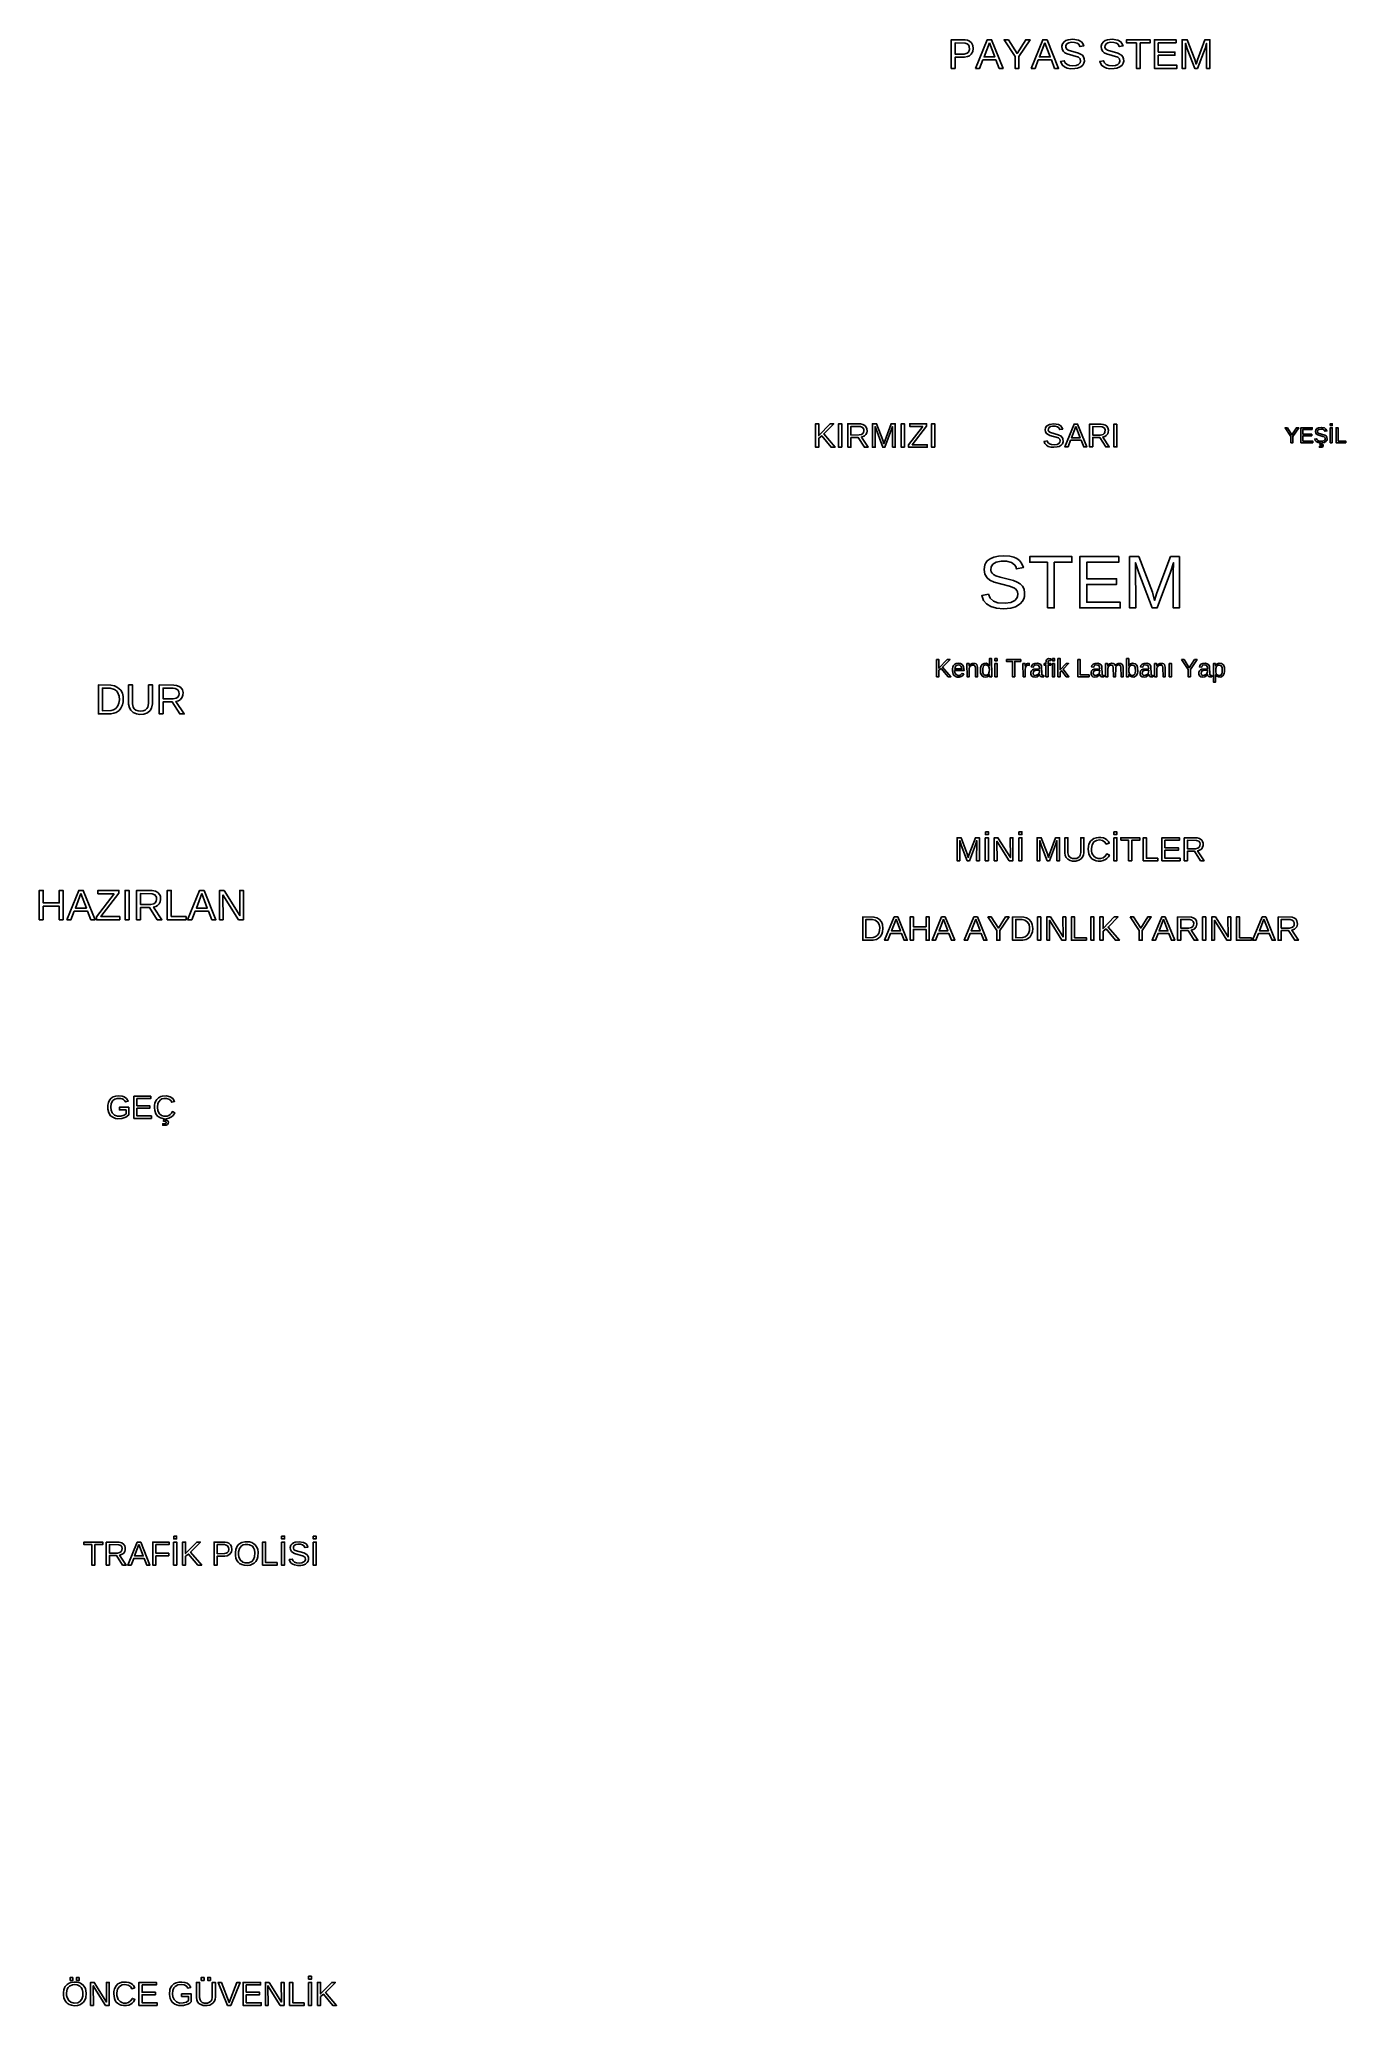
# Model space of a CAD drawing. Header units: millimetres. Extents: x 48 to 270, y 42 to 378.
import ezdxf

# ---------------------------------------------------------------- set-up
doc = ezdxf.new("R2010")
doc.units = ezdxf.units.MM
doc.layers.add('ENGRAVE', color=2, linetype='CONTINUOUS')

msp = doc.modelspace()

# ---------------------------------------------------------------- linework, layer by layer
at = {"layer": 'ENGRAVE'}
for points in [[(206.655, 375.454), (206.362, 374.947), (206.083, 374.716), (205.744, 374.557), (205.202, 374.459), (203.62, 374.455), (203.62, 372.557), (202.959, 372.557), (202.959, 377.427), (205.322, 377.412), (205.736, 377.331), (206.083, 377.182), (206.44, 376.878), (206.655, 376.47), (206.727, 375.962)], [(205.882, 376.559), (205.655, 376.748), (205.338, 376.861), (203.62, 376.899), (203.62, 374.977), (205.168, 374.986), (205.665, 375.133), (205.887, 375.329), (206.053, 375.769), (206.018, 376.295)], [(207.114, 372.557), (209.102, 377.427), (209.852, 377.427), (211.809, 372.557), (211.135, 372.557), (210.578, 373.981), (208.359, 373.981), (207.799, 372.557)], [(209.469, 376.93), (208.559, 374.496), (210.381, 374.496)], [(213.852, 374.576), (211.978, 377.427), (212.704, 377.427), (214.187, 375.108), (215.663, 377.427), (216.389, 377.427), (214.509, 374.576), (214.509, 372.557), (213.852, 372.557)], [(216.558, 372.557), (218.546, 377.427), (219.296, 377.427), (221.253, 372.557), (220.579, 372.557), (220.022, 373.981), (217.803, 373.981), (217.243, 372.557)], [(218.913, 376.93), (218.003, 374.496), (219.825, 374.496)], [(225.579, 373.411), (225.405, 373.107), (225.027, 372.787), (224.502, 372.58), (224.018, 372.502), (223.311, 372.5), (222.718, 372.599), (222.246, 372.797), (221.893, 373.094), (221.588, 373.725), (222.228, 373.853), (222.4, 373.472), (222.698, 373.208), (223.122, 373.054), (223.676, 373.003), (224.243, 373.058), (224.663, 373.222), (224.924, 373.493), (225.007, 373.784), (224.941, 374.191), (224.634, 374.48), (222.707, 375.034), (222.331, 375.224), (222.076, 375.444), (221.861, 375.845), (221.821, 376.319), (221.936, 376.751), (222.204, 377.091), (222.503, 377.283), (222.877, 377.415), (223.666, 377.5), (224.636, 377.376), (225.174, 377.061), (225.367, 376.812), (225.55, 376.38), (224.9, 376.266), (224.701, 376.654), (224.429, 376.861), (223.957, 376.987), (223.436, 376.994), (222.976, 376.907), (222.656, 376.724), (222.487, 376.444), (222.464, 376.145), (222.579, 375.86), (222.879, 375.632), (224.651, 375.142), (225.301, 374.79), (225.521, 374.514), (225.637, 374.196), (225.658, 373.77)], [(232.268, 373.411), (232.094, 373.107), (231.716, 372.787), (231.191, 372.58), (230.707, 372.502), (230, 372.5), (229.407, 372.599), (228.935, 372.797), (228.582, 373.094), (228.277, 373.725), (228.917, 373.853), (229.089, 373.472), (229.387, 373.208), (229.811, 373.054), (230.365, 373.003), (230.931, 373.058), (231.352, 373.222), (231.574, 373.431), (231.696, 373.784), (231.63, 374.191), (231.323, 374.48), (229.396, 375.034), (229.02, 375.224), (228.765, 375.444), (228.55, 375.845), (228.51, 376.319), (228.625, 376.751), (228.893, 377.091), (229.192, 377.283), (229.566, 377.415), (230.355, 377.5), (231.325, 377.376), (231.863, 377.061), (232.055, 376.812), (232.239, 376.38), (231.589, 376.266), (231.39, 376.654), (231.118, 376.861), (230.646, 376.987), (230.125, 376.994), (229.665, 376.907), (229.345, 376.724), (229.176, 376.444), (229.153, 376.145), (229.267, 375.86), (229.568, 375.632), (231.34, 375.142), (231.99, 374.79), (232.21, 374.514), (232.326, 374.196), (232.347, 373.77)], [(234.51, 376.888), (232.837, 376.888), (232.837, 377.427), (236.84, 377.427), (236.84, 376.888), (235.166, 376.888), (235.166, 372.557), (234.51, 372.557)], [(241.278, 376.888), (238.243, 376.888), (238.243, 375.326), (241.071, 375.326), (241.071, 374.793), (238.243, 374.793), (238.243, 373.096), (241.42, 373.096), (241.42, 372.557), (237.583, 372.557), (237.583, 377.427), (241.278, 377.427)], [(246.446, 372.557), (246.477, 376.843), (246.2, 375.948), (244.915, 372.557), (244.451, 372.557), (243.176, 375.875), (242.868, 376.843), (242.892, 372.557), (242.305, 372.557), (242.305, 377.427), (243.172, 377.427), (244.469, 374.05), (244.687, 373.276), (244.898, 373.988), (246.194, 377.427), (247.041, 377.427), (247.041, 372.557)], [(180.39, 309.533), (180.39, 308), (179.848, 308), (179.848, 312), (180.39, 312), (180.39, 309.996), (182.318, 312), (182.957, 312), (181.253, 310.263), (183.184, 308), (182.511, 308), (180.913, 309.93)], [(184.328, 308), (183.786, 308), (183.786, 312), (184.328, 312)], [(185.341, 308), (185.341, 312), (187.482, 311.988), (187.923, 311.891), (188.267, 311.698), (188.502, 311.418), (188.601, 311.158), (188.632, 310.768), (188.57, 310.446), (188.424, 310.169), (188.201, 309.944), (187.658, 309.723), (188.793, 308), (188.169, 308), (187.13, 309.661), (185.884, 309.661), (185.884, 308)], [(188.051, 311.103), (187.852, 311.383), (187.493, 311.536), (185.884, 311.566), (185.884, 310.089), (187.276, 310.091), (187.697, 310.187), (187.9, 310.331), (188.031, 310.53), (188.087, 310.78)], [(192.941, 308), (192.967, 311.52), (191.683, 308), (191.303, 308), (190.003, 311.52), (190.023, 308), (189.54, 308), (189.54, 312), (190.253, 312), (191.317, 309.226), (191.496, 308.59), (192.734, 312), (193.429, 312), (193.429, 308)], [(194.985, 308), (194.443, 308), (194.443, 312), (194.985, 312)], [(198.142, 311.557), (195.913, 311.557), (195.913, 312), (198.758, 312), (198.758, 311.605), (196.322, 308.443), (198.891, 308.443), (198.891, 308), (195.706, 308), (195.706, 308.406)], [(200.152, 308), (199.61, 308), (199.61, 312), (200.152, 312)], [(222.031, 308.923), (221.897, 308.57), (221.708, 308.357), (221.344, 308.145), (220.999, 308.047), (220.443, 308), (219.922, 308.04), (219.497, 308.158), (219.168, 308.356), (218.934, 308.632), (218.796, 308.988), (219.306, 309.09), (219.444, 308.786), (219.681, 308.575), (220.02, 308.452), (220.562, 308.413), (220.991, 308.474), (221.302, 308.623), (221.483, 308.856), (221.527, 309.101), (221.457, 309.385), (221.227, 309.59), (219.743, 310.012), (219.209, 310.332), (219.037, 310.608), (218.978, 310.96), (219.039, 311.323), (219.222, 311.612), (219.718, 311.903), (220.454, 312), (221.228, 311.901), (221.658, 311.65), (221.957, 311.106), (221.439, 311.015), (221.28, 311.325), (221.063, 311.49), (220.687, 311.59), (220.271, 311.597), (219.904, 311.527), (219.648, 311.38), (219.513, 311.158), (219.495, 310.918), (219.586, 310.691), (219.861, 310.492), (221.207, 310.129), (221.711, 309.878), (222, 309.466)], [(222.865, 308.055), (222.319, 308.055), (223.905, 311.942), (224.503, 311.942), (226.065, 308.055), (225.527, 308.055), (225.083, 309.192), (223.312, 309.192)], [(227.066, 308.055), (226.539, 308.055), (226.539, 311.942), (228.497, 311.939), (228.846, 311.895), (229.227, 311.754), (229.45, 311.587), (229.65, 311.297), (229.736, 310.933), (229.717, 310.583), (229.616, 310.292), (229.378, 309.993), (229.115, 309.826), (228.79, 309.73), (229.894, 308.055), (229.287, 308.055), (228.277, 309.669), (227.066, 309.669)], [(231.204, 311.942), (231.204, 308.055), (230.677, 308.055), (230.677, 311.942)], [(267.54, 311.688), (267.54, 312), (267.866, 312), (267.866, 311.688)], [(224.197, 311.545), (223.472, 309.603), (224.926, 309.603)], [(229.189, 311.014), (229.023, 311.305), (228.698, 311.476), (227.066, 311.52), (227.066, 310.086), (228.419, 310.087), (228.829, 310.181), (229.025, 310.32), (229.153, 310.513)], [(260.823, 309.838), (259.841, 311.333), (260.222, 311.333), (260.999, 310.117), (261.773, 311.333), (262.154, 311.333), (261.168, 309.838), (261.168, 308.779), (260.823, 308.779)], [(264.477, 311.05), (262.886, 311.05), (262.886, 310.231), (264.368, 310.231), (264.368, 309.952), (262.886, 309.952), (262.886, 309.062), (264.551, 309.062), (264.551, 308.779), (262.54, 308.779), (262.54, 311.333), (264.477, 311.333)], [(266.306, 308.153), (266.108, 308.022), (265.691, 308), (265.691, 308.178), (266.047, 308.203), (266.111, 308.286), (266.092, 308.385), (265.996, 308.441), (265.769, 308.449), (265.875, 308.746), (265.472, 308.801), (265.124, 308.977), (264.97, 309.158), (264.879, 309.392), (265.215, 309.459), (265.305, 309.259), (265.425, 309.144), (265.634, 309.052), (265.911, 309.014), (266.218, 309.032), (266.413, 309.087), (266.557, 309.179), (266.645, 309.305), (266.659, 309.58), (266.514, 309.765), (266.292, 309.861), (265.433, 310.092), (265.205, 310.225), (265.068, 310.391), (264.999, 310.688), (265.062, 310.978), (265.25, 311.193), (265.555, 311.327), (266.054, 311.37), (266.534, 311.286), (266.796, 311.101), (266.957, 310.784), (266.616, 310.724), (266.534, 310.899), (266.432, 310.999), (266.256, 311.077), (266.02, 311.109), (265.568, 311.045), (265.415, 310.939), (265.351, 310.818), (265.359, 310.579), (265.494, 310.427), (266.63, 310.075), (266.855, 309.922), (266.977, 309.727), (267.005, 309.349), (266.947, 309.171), (266.839, 309.021), (266.554, 308.838), (266.068, 308.746), (266.01, 308.598), (266.207, 308.557), (266.33, 308.433), (266.346, 308.258)], [(267.875, 308.779), (267.529, 308.779), (267.529, 311.333), (267.875, 311.333)], [(268.869, 309.062), (270.159, 309.062), (270.159, 308.779), (268.522, 308.779), (268.522, 311.333), (268.869, 311.333)], [(215.435, 282.576), (215.321, 282.158), (215.132, 281.783), (214.706, 281.302), (213.888, 280.825), (213.112, 280.606), (211.86, 280.5), (210.689, 280.589), (209.733, 280.856), (208.992, 281.3), (208.466, 281.922), (208.154, 282.722), (209.303, 282.952), (209.613, 282.268), (210.147, 281.794), (210.909, 281.517), (212.128, 281.429), (213.093, 281.567), (213.794, 281.901), (214.143, 282.305), (214.243, 282.552), (214.299, 282.977), (214.25, 283.364), (214.141, 283.617), (213.922, 283.87), (213.624, 284.077), (212.901, 284.355), (210.285, 285.026), (209.57, 285.361), (209.085, 285.747), (208.697, 286.368), (208.564, 287.16), (208.702, 287.976), (208.874, 288.323), (209.114, 288.628), (209.603, 289.007), (210.23, 289.281), (210.991, 289.445), (211.885, 289.5), (212.964, 289.427), (213.627, 289.276), (214.163, 289.044), (214.593, 288.712), (214.939, 288.265), (215.268, 287.489), (214.101, 287.284), (213.954, 287.667), (213.745, 287.981), (213.256, 288.352), (212.409, 288.578), (211.473, 288.592), (210.647, 288.436), (210.072, 288.106), (209.857, 287.826), (209.768, 287.605), (209.727, 287.066), (209.796, 286.788), (209.933, 286.555), (210.194, 286.311), (210.55, 286.108), (211.323, 285.858), (213.58, 285.291), (214.218, 285.029), (214.713, 284.725), (215.102, 284.32), (215.364, 283.798), (215.467, 283.225)], [(219.346, 280.624), (219.346, 288.401), (216.341, 288.401), (216.341, 289.37), (223.529, 289.37), (223.529, 288.401), (220.525, 288.401), (220.525, 280.624)], [(231.499, 289.37), (231.499, 288.401), (226.049, 288.401), (226.049, 285.596), (231.126, 285.596), (231.126, 284.64), (226.049, 284.64), (226.049, 281.592), (231.753, 281.592), (231.753, 280.624), (224.863, 280.624), (224.863, 289.37)], [(240.778, 286.652), (240.834, 288.321), (240.337, 286.713), (238.028, 280.624), (237.197, 280.624), (234.906, 286.583), (234.354, 288.321), (234.397, 280.624), (233.342, 280.624), (233.342, 289.37), (234.9, 289.37), (237.228, 283.306), (237.619, 281.915), (237.998, 283.194), (240.325, 289.37), (241.846, 289.37), (241.846, 280.624), (240.778, 280.624)], [(200.463, 271.843), (200.863, 271.843), (200.863, 270.364), (202.285, 271.843), (202.757, 271.843), (201.5, 270.561), (202.925, 268.891), (202.428, 268.891), (201.248, 270.315), (200.863, 270.022), (200.863, 268.891), (200.463, 268.891)], [(209.344, 269.068), (209.116, 268.909), (208.81, 268.85), (208.453, 268.895), (208.218, 269.034), (208.056, 269.265), (207.958, 269.592), (207.926, 270.014), (207.959, 270.441), (208.06, 270.773), (208.226, 271.01), (208.602, 271.188), (208.907, 271.191), (209.154, 271.123), (209.316, 271.012), (209.47, 270.806), (209.466, 272), (209.843, 272), (209.856, 268.891), (209.496, 268.891), (209.475, 269.255)], [(210.797, 272), (210.797, 271.64), (210.42, 271.64), (210.42, 272)], [(212.375, 271.843), (214.801, 271.843), (214.801, 271.516), (213.787, 271.516), (213.787, 268.891), (213.389, 268.891), (213.389, 271.516), (212.375, 271.516)], [(218.776, 271.158), (219.094, 271.158), (219.116, 271.634), (219.181, 271.798), (219.291, 271.909), (219.541, 271.99), (219.914, 271.971), (219.914, 271.684), (219.601, 271.674), (219.513, 271.593), (219.477, 271.466), (219.471, 271.158), (219.914, 271.158), (219.914, 270.883), (219.471, 270.883), (219.471, 268.891), (219.094, 268.891), (219.094, 270.883), (218.776, 270.883)], [(220.194, 272), (220.571, 272), (220.571, 271.64), (220.194, 271.64)], [(221.15, 272), (221.527, 272), (221.527, 270.058), (222.522, 271.158), (222.964, 271.158), (222.045, 270.183), (223.013, 268.891), (222.57, 268.891), (221.804, 269.926), (221.527, 269.697), (221.527, 268.891), (221.15, 268.891)], [(226.443, 268.891), (224.551, 268.891), (224.551, 271.843), (224.951, 271.843), (224.951, 269.217), (226.443, 269.217)], [(234.453, 269.038), (234.077, 268.86), (233.727, 268.864), (233.425, 268.984), (233.208, 269.243), (233.188, 268.891), (232.823, 268.891), (232.835, 272), (233.213, 272), (233.204, 270.793), (233.456, 271.085), (233.868, 271.199), (234.291, 271.127), (234.461, 271.015), (234.589, 270.85), (234.72, 270.456), (234.744, 269.809), (234.678, 269.43)], [(242.185, 271.843), (242.625, 271.843), (243.524, 270.437), (244.419, 271.843), (244.859, 271.843), (243.719, 270.114), (243.719, 268.891), (243.321, 268.891), (243.321, 270.114)], [(203.591, 269.599), (203.783, 269.267), (204.066, 269.14), (204.322, 269.14), (204.514, 269.195), (204.68, 269.317), (204.777, 269.479), (205.108, 269.385), (204.939, 269.111), (204.678, 268.934), (204.323, 268.854), (203.992, 268.861), (203.667, 268.956), (203.418, 269.148), (203.284, 269.354), (203.158, 269.923), (203.166, 270.253), (203.25, 270.618), (203.368, 270.837), (203.596, 271.053), (203.815, 271.152), (204.169, 271.2), (204.529, 271.151), (204.809, 271.007), (205.009, 270.766), (205.079, 270.609), (205.169, 269.944), (203.551, 269.944)], [(204.718, 270.543), (204.626, 270.722), (204.455, 270.862), (204.271, 270.914), (204.008, 270.904), (203.835, 270.831), (203.67, 270.659), (203.555, 270.234), (204.779, 270.234)], [(207.081, 270.491), (207, 270.764), (206.812, 270.889), (206.468, 270.892), (206.191, 270.722), (206.091, 270.55), (206.04, 270.331), (206.034, 268.891), (205.657, 268.891), (205.644, 271.158), (206.001, 271.158), (206.017, 270.77), (206.258, 271.058), (206.559, 271.184), (207.015, 271.17), (207.217, 271.081), (207.327, 270.975), (207.46, 270.563), (207.467, 268.891), (207.088, 268.891)], [(208.354, 269.618), (208.475, 269.306), (208.701, 269.158), (209.085, 269.175), (209.322, 269.362), (209.443, 269.717), (209.46, 270.222), (209.374, 270.618), (209.219, 270.818), (209.035, 270.902), (208.805, 270.919), (208.615, 270.868), (208.476, 270.75), (208.384, 270.56), (208.334, 270.287)], [(210.42, 271.158), (210.797, 271.158), (210.797, 268.891), (210.42, 268.891)], [(215.197, 268.891), (215.184, 271.158), (215.541, 271.158), (215.566, 270.695), (215.684, 270.978), (215.798, 271.113), (215.985, 271.19), (216.257, 271.179), (216.257, 270.833), (216.01, 270.852), (215.849, 270.803), (215.724, 270.69), (215.619, 270.462), (215.575, 270.146), (215.574, 268.891)], [(216.897, 268.894), (216.683, 269.029), (216.538, 269.293), (216.52, 269.658), (216.624, 269.936), (216.791, 270.1), (217.045, 270.208), (217.998, 270.273), (217.994, 270.501), (217.903, 270.768), (217.692, 270.893), (217.416, 270.909), (217.195, 270.858), (217.066, 270.741), (217.005, 270.552), (216.611, 270.588), (216.679, 270.808), (216.887, 271.047), (217.224, 271.175), (217.683, 271.192), (218.015, 271.104), (218.205, 270.963), (218.345, 270.706), (218.396, 269.289), (218.488, 269.144), (218.715, 269.138), (218.715, 268.903), (218.383, 268.871), (218.186, 268.923), (218.069, 269.057), (217.998, 269.324), (217.808, 269.067), (217.582, 268.918), (217.25, 268.85)], [(217.478, 269.155), (217.712, 269.266), (217.886, 269.452), (217.983, 269.685), (217.998, 270.009), (217.242, 269.965), (217.083, 269.898), (216.958, 269.77), (216.899, 269.481), (216.979, 269.253), (217.179, 269.141)], [(220.571, 271.158), (220.571, 268.891), (220.194, 268.891), (220.194, 271.158)], [(227.104, 268.913), (226.907, 269.066), (226.783, 269.347), (226.777, 269.658), (226.881, 269.936), (227.048, 270.1), (227.301, 270.208), (228.255, 270.273), (228.25, 270.501), (228.16, 270.768), (227.949, 270.893), (227.673, 270.909), (227.452, 270.858), (227.323, 270.741), (227.262, 270.552), (226.868, 270.588), (226.935, 270.808), (227.144, 271.047), (227.481, 271.175), (227.94, 271.192), (228.326, 271.074), (228.498, 270.918), (228.617, 270.644), (228.658, 269.266), (228.762, 269.137), (228.972, 269.138), (228.972, 268.903), (228.64, 268.871), (228.443, 268.923), (228.326, 269.057), (228.268, 269.324), (228.03, 269.035), (227.796, 268.901), (227.453, 268.849)], [(227.771, 269.165), (227.998, 269.289), (228.162, 269.485), (228.247, 269.719), (228.255, 270.009), (227.499, 269.965), (227.339, 269.898), (227.214, 269.77), (227.156, 269.481), (227.255, 269.232), (227.468, 269.136)], [(230.573, 270.507), (230.491, 270.783), (230.331, 270.888), (230.031, 270.892), (229.785, 270.724), (229.65, 270.332), (229.644, 268.891), (229.269, 268.891), (229.257, 271.158), (229.613, 271.158), (229.636, 270.77), (229.766, 270.974), (229.915, 271.105), (230.298, 271.2), (230.529, 271.174), (230.706, 271.097), (230.833, 270.964), (230.914, 270.77), (231.14, 271.054), (231.429, 271.183), (231.853, 271.17), (232.107, 271.013), (232.207, 270.826), (232.257, 270.562), (232.263, 268.891), (231.89, 268.891), (231.868, 270.606), (231.759, 270.828), (231.476, 270.908), (231.183, 270.818), (231.065, 270.687), (230.988, 270.503), (230.954, 268.891), (230.581, 268.891)], [(234.311, 270.495), (234.174, 270.777), (233.929, 270.9), (233.595, 270.873), (233.358, 270.69), (233.236, 270.337), (233.225, 269.752), (233.328, 269.385), (233.498, 269.204), (233.697, 269.136), (233.926, 269.136), (234.103, 269.203), (234.23, 269.338), (234.311, 269.548), (234.352, 269.843)], [(235.501, 268.894), (235.287, 269.029), (235.143, 269.293), (235.124, 269.658), (235.229, 269.936), (235.396, 270.1), (235.649, 270.208), (236.603, 270.273), (236.598, 270.501), (236.508, 270.768), (236.296, 270.893), (236.021, 270.909), (235.8, 270.858), (235.671, 270.741), (235.61, 270.552), (235.216, 270.588), (235.283, 270.808), (235.491, 271.047), (235.829, 271.175), (236.288, 271.192), (236.62, 271.104), (236.809, 270.963), (236.95, 270.706), (237, 269.289), (237.092, 269.144), (237.32, 269.138), (237.32, 268.903), (236.988, 268.871), (236.791, 268.923), (236.674, 269.057), (236.603, 269.324), (236.412, 269.067), (236.187, 268.918), (235.854, 268.85)], [(236.082, 269.155), (236.317, 269.266), (236.49, 269.452), (236.588, 269.685), (236.603, 270.009), (235.847, 269.965), (235.687, 269.898), (235.562, 269.77), (235.504, 269.481), (235.583, 269.253), (235.783, 269.141)], [(239.041, 270.491), (238.961, 270.764), (238.772, 270.889), (238.428, 270.892), (238.151, 270.722), (238.051, 270.55), (238.001, 270.331), (237.994, 268.891), (237.617, 268.891), (237.604, 271.158), (237.961, 271.158), (237.977, 270.77), (238.218, 271.058), (238.519, 271.184), (238.975, 271.17), (239.177, 271.081), (239.287, 270.975), (239.421, 270.563), (239.427, 268.891), (239.048, 268.891)], [(240.113, 271.158), (240.49, 271.158), (240.49, 268.891), (240.113, 268.891)], [(245.472, 268.913), (245.274, 269.066), (245.151, 269.347), (245.144, 269.658), (245.249, 269.936), (245.416, 270.1), (245.669, 270.208), (246.623, 270.273), (246.618, 270.501), (246.528, 270.768), (246.316, 270.893), (246.041, 270.909), (245.82, 270.858), (245.69, 270.741), (245.63, 270.552), (245.236, 270.588), (245.303, 270.808), (245.511, 271.047), (245.849, 271.175), (246.308, 271.192), (246.694, 271.074), (246.866, 270.918), (246.985, 270.644), (247.026, 269.266), (247.13, 269.137), (247.339, 269.138), (247.339, 268.903), (247.007, 268.871), (246.811, 268.923), (246.694, 269.057), (246.635, 269.324), (246.397, 269.035), (246.164, 268.901), (245.82, 268.849)], [(246.139, 269.165), (246.366, 269.289), (246.53, 269.485), (246.614, 269.719), (246.623, 270.009), (245.867, 269.965), (245.707, 269.898), (245.582, 269.77), (245.524, 269.481), (245.622, 269.232), (245.836, 269.136)], [(249.246, 269.038), (248.87, 268.86), (248.516, 268.864), (248.207, 268.99), (247.997, 269.243), (248.006, 268), (247.629, 268), (247.616, 271.158), (247.981, 271.158), (248.002, 270.793), (248.244, 271.079), (248.608, 271.194), (249.013, 271.153), (249.195, 271.06), (249.338, 270.917), (249.513, 270.464), (249.537, 269.809), (249.471, 269.43)], [(249.104, 270.497), (248.965, 270.776), (248.721, 270.898), (248.382, 270.872), (248.153, 270.691), (248.03, 270.338), (248.019, 269.75), (248.121, 269.384), (248.291, 269.203), (248.49, 269.136), (248.718, 269.136), (248.894, 269.202), (249.021, 269.334), (249.103, 269.544), (249.145, 269.843)], [(61.914, 264.644), (61.795, 264.11), (61.514, 263.531), (61.197, 263.159), (60.689, 262.814), (60.336, 262.677), (59.818, 262.58), (57.694, 262.568), (57.694, 267.5), (59.804, 267.475), (60.436, 267.343), (60.964, 267.098), (61.505, 266.599), (61.77, 266.111), (61.913, 265.527)], [(61.223, 265.596), (60.947, 266.273), (60.766, 266.483), (60.424, 266.729), (59.675, 266.945), (58.363, 266.964), (58.363, 263.103), (59.875, 263.141), (60.246, 263.256), (60.646, 263.503), (61.002, 263.94), (61.189, 264.412), (61.266, 264.964)], [(64.723, 262.5), (64.171, 262.577), (63.613, 262.815), (63.193, 263.199), (62.958, 263.625), (62.839, 264.245), (62.837, 267.5), (63.505, 267.5), (63.509, 264.284), (63.629, 263.723), (63.783, 263.464), (64.082, 263.212), (64.478, 263.072), (64.839, 263.04), (65.324, 263.098), (65.625, 263.218), (65.944, 263.478), (66.11, 263.746), (66.239, 264.326), (66.243, 267.5), (66.908, 267.5), (66.905, 264.305), (66.745, 263.571), (66.483, 263.148), (66.027, 262.775), (65.431, 262.555)], [(68.718, 262.568), (68.049, 262.568), (68.049, 267.5), (70.533, 267.496), (70.975, 267.44), (71.46, 267.261), (71.742, 267.05), (71.996, 266.681), (72.105, 266.219), (72.081, 265.775), (71.953, 265.406), (71.651, 265.026), (71.317, 264.815), (70.905, 264.693), (72.306, 262.568), (71.535, 262.568), (70.254, 264.616), (68.718, 264.616)], [(71.411, 266.322), (71.201, 266.691), (70.789, 266.908), (70.411, 266.962), (68.718, 266.964), (68.718, 265.144), (70.435, 265.147), (70.954, 265.265), (71.203, 265.442), (71.365, 265.687), (71.435, 265.995)], [(207.295, 237.546), (207.32, 241.003), (207.097, 240.281), (206.06, 237.546), (205.687, 237.546), (204.658, 240.222), (204.41, 241.003), (204.429, 237.546), (203.955, 237.546), (203.955, 241.474), (204.655, 241.474), (205.701, 238.75), (205.876, 238.126), (206.047, 238.7), (207.092, 241.474), (207.775, 241.474), (207.775, 237.546)], [(208.77, 241.474), (209.303, 241.474), (209.303, 237.546), (208.77, 237.546)], [(208.787, 242.5), (209.289, 242.5), (209.289, 242.02), (208.787, 242.02)], [(210.772, 237.546), (210.298, 237.546), (210.298, 241.474), (210.917, 241.474), (213.041, 238.106), (213.008, 241.474), (213.487, 241.474), (213.487, 237.546), (212.846, 237.546), (210.744, 240.891)], [(214.48, 241.474), (215.012, 241.474), (215.012, 237.546), (214.48, 237.546)], [(214.497, 242.5), (214.998, 242.5), (214.998, 242.02), (214.497, 242.02)], [(220.934, 237.546), (220.959, 241.003), (220.736, 240.281), (219.699, 237.546), (219.325, 237.546), (218.296, 240.222), (218.048, 241.003), (218.068, 237.546), (217.594, 237.546), (217.594, 241.474), (218.294, 241.474), (219.339, 238.75), (219.515, 238.126), (219.685, 238.7), (220.73, 241.474), (221.413, 241.474), (221.413, 237.546)], [(223.641, 237.506), (223.227, 237.603), (222.816, 237.832), (222.561, 238.111), (222.393, 238.464), (222.324, 238.882), (222.322, 241.474), (222.855, 241.474), (222.857, 238.913), (222.953, 238.466), (223.076, 238.259), (223.314, 238.059), (223.629, 237.947), (223.917, 237.922), (224.303, 237.968), (224.543, 238.064), (224.797, 238.271), (224.929, 238.484), (225.032, 238.946), (225.035, 241.474), (225.565, 241.474), (225.563, 238.929), (225.514, 238.58), (225.401, 238.271), (225.118, 237.896), (224.716, 237.638), (224.209, 237.507)], [(227.738, 241.031), (227.274, 240.758), (226.966, 240.293), (226.839, 239.671), (226.851, 239.251), (226.93, 238.877), (227.078, 238.554), (227.375, 238.209), (227.658, 238.038), (227.988, 237.945), (228.396, 237.936), (228.83, 238.059), (229.19, 238.328), (229.476, 238.745), (229.911, 238.527), (229.748, 238.245), (229.475, 237.936), (229.229, 237.755), (228.855, 237.585), (228.437, 237.501), (227.979, 237.5), (227.657, 237.552), (227.271, 237.69), (226.941, 237.904), (226.737, 238.109), (226.57, 238.353), (226.406, 238.733), (226.295, 239.528), (226.341, 240.055), (226.422, 240.366), (226.706, 240.89), (227.021, 241.192), (227.271, 241.341), (227.704, 241.485), (228.032, 241.527), (228.45, 241.523), (228.886, 241.444), (229.256, 241.287), (229.488, 241.119), (229.736, 240.828), (229.875, 240.56), (229.37, 240.392), (229.146, 240.746), (228.739, 241.009), (228.213, 241.098)], [(230.655, 241.474), (231.188, 241.474), (231.188, 237.546), (230.655, 237.546)], [(230.672, 242.5), (231.174, 242.5), (231.174, 242.02), (230.672, 242.02)], [(231.843, 241.039), (231.843, 241.474), (235.071, 241.474), (235.071, 241.039), (233.722, 241.039), (233.722, 237.546), (233.192, 237.546), (233.192, 241.039)], [(238.188, 237.981), (238.188, 237.546), (235.671, 237.546), (235.671, 241.474), (236.203, 241.474), (236.203, 237.981)], [(239.379, 241.039), (239.379, 239.779), (241.659, 239.779), (241.659, 239.35), (239.379, 239.35), (239.379, 237.981), (241.941, 237.981), (241.941, 237.546), (238.846, 237.546), (238.846, 241.474), (241.826, 241.474), (241.826, 241.039)], [(242.654, 241.474), (244.874, 241.447), (245.284, 241.329), (245.657, 241.049), (245.798, 240.822), (245.874, 240.553), (245.878, 240.181), (245.797, 239.875), (245.633, 239.615), (245.463, 239.455), (245.257, 239.336), (244.929, 239.238), (246.045, 237.546), (245.431, 237.546), (244.411, 239.177), (243.187, 239.177), (243.187, 237.546), (242.654, 237.546)], [(245.295, 240.647), (245.12, 240.868), (244.767, 241.019), (243.187, 241.048), (243.187, 239.598), (244.554, 239.6), (244.968, 239.694), (245.206, 239.879), (245.316, 240.087), (245.351, 240.412)], [(48.302, 227.5), (47.624, 227.5), (47.624, 232.5), (48.302, 232.5), (48.302, 230.385), (51.006, 230.385), (51.006, 232.5), (51.684, 232.5), (51.684, 227.5), (51.006, 227.5), (51.006, 229.817), (48.302, 229.817)], [(52.291, 227.5), (54.331, 232.5), (55.101, 232.5), (57.11, 227.5), (56.418, 227.5), (55.846, 228.962), (53.568, 228.962), (52.993, 227.5)], [(54.707, 231.989), (53.774, 229.491), (55.644, 229.491)], [(60.399, 231.946), (57.614, 231.946), (57.614, 232.5), (61.169, 232.5), (61.169, 232.007), (58.125, 228.054), (61.336, 228.054), (61.336, 227.5), (57.355, 227.5), (57.355, 228.007)], [(62.912, 227.5), (62.234, 227.5), (62.234, 232.5), (62.912, 232.5)], [(64.178, 227.5), (64.178, 232.5), (66.854, 232.485), (67.406, 232.364), (67.835, 232.122), (68.129, 231.772), (68.254, 231.448), (68.292, 230.96), (68.214, 230.557), (68.032, 230.211), (67.753, 229.93), (67.492, 229.778), (67.074, 229.654), (68.494, 227.5), (67.713, 227.5), (66.414, 229.576), (64.856, 229.576), (64.856, 227.5)], [(67.566, 231.379), (67.317, 231.728), (66.868, 231.92), (64.856, 231.957), (64.856, 230.112), (66.597, 230.114), (67.123, 230.234), (67.376, 230.414), (67.54, 230.662), (67.611, 230.975)], [(70.105, 228.054), (72.631, 228.054), (72.631, 227.5), (69.427, 227.5), (69.427, 232.5), (70.105, 232.5)], [(72.887, 227.5), (74.927, 232.5), (75.697, 232.5), (77.706, 227.5), (77.014, 227.5), (76.443, 228.962), (74.164, 228.962), (73.589, 227.5)], [(75.303, 231.989), (74.37, 229.491), (76.24, 229.491)], [(78.884, 231.758), (78.919, 227.5), (78.316, 227.5), (78.316, 232.5), (79.104, 232.5), (81.808, 228.213), (81.765, 232.5), (82.376, 232.5), (82.376, 227.5), (81.56, 227.5)], [(191.278, 225.461), (191.142, 225.053), (190.871, 224.622), (190.581, 224.354), (190.23, 224.158), (189.617, 224.01), (187.894, 224), (187.894, 228), (189.785, 227.954), (190.27, 227.817), (190.671, 227.587), (191.067, 227.146), (191.249, 226.724), (191.338, 226.041)], [(193.26, 228), (193.876, 228), (195.483, 224), (194.929, 224), (194.472, 225.17), (192.649, 225.17), (192.189, 224), (191.627, 224)], [(195.971, 224), (195.971, 228), (196.513, 228), (196.513, 226.308), (198.676, 226.308), (198.676, 228), (199.219, 228), (199.219, 224), (198.676, 224), (198.676, 225.854), (196.513, 225.854), (196.513, 224)], [(201.952, 228), (203.559, 224), (203.006, 224), (202.549, 225.17), (200.726, 225.17), (200.266, 224), (199.704, 224), (201.336, 228)], [(207.446, 228), (209.053, 224), (208.499, 224), (208.042, 225.17), (206.219, 225.17), (205.759, 224), (205.197, 224), (206.83, 228)], [(209.192, 228), (209.788, 228), (211.006, 226.095), (212.218, 228), (212.814, 228), (211.27, 225.658), (211.27, 224), (210.73, 224), (210.73, 225.658)], [(216.802, 225.461), (216.667, 225.053), (216.396, 224.622), (216.106, 224.354), (215.754, 224.158), (215.141, 224.01), (213.419, 224), (213.419, 228), (215.31, 227.954), (215.794, 227.817), (216.195, 227.587), (216.592, 227.146), (216.774, 226.724), (216.862, 226.041)], [(217.677, 224), (217.677, 228), (218.219, 228), (218.219, 224)], [(219.233, 224), (219.233, 228), (219.863, 228), (222.026, 224.571), (221.992, 228), (222.48, 228), (222.48, 224), (221.828, 224), (219.687, 227.407), (219.715, 224)], [(225.995, 224), (223.432, 224), (223.432, 228), (223.974, 228), (223.974, 224.443), (225.995, 224.443)], [(226.725, 224), (226.725, 228), (227.267, 228), (227.267, 224)], [(228.28, 224), (228.28, 228), (228.823, 228), (228.823, 225.996), (230.75, 228), (231.389, 228), (229.686, 226.263), (231.616, 224), (230.943, 224), (229.345, 225.93), (228.823, 225.533), (228.823, 224)], [(233.424, 228), (234.021, 228), (235.238, 226.095), (236.451, 228), (237.047, 228), (235.502, 225.658), (235.502, 224), (234.963, 224), (234.963, 225.658)], [(239.434, 228), (241.041, 224), (240.488, 224), (240.031, 225.17), (238.208, 225.17), (237.748, 224), (237.186, 224), (238.818, 228)], [(241.529, 228), (243.903, 227.952), (244.207, 227.852), (244.525, 227.635), (244.731, 227.336), (244.82, 226.768), (244.695, 226.301), (244.323, 225.899), (243.846, 225.723), (244.982, 224), (244.357, 224), (243.318, 225.661), (242.072, 225.661), (242.072, 224), (241.529, 224)], [(245.788, 224), (245.788, 228), (246.33, 228), (246.33, 224)], [(247.826, 224), (247.344, 224), (247.344, 228), (247.974, 228), (250.137, 224.571), (250.103, 228), (250.591, 228), (250.591, 224), (249.938, 224), (247.798, 227.407)], [(254.106, 224.443), (254.106, 224), (251.542, 224), (251.542, 228), (252.084, 228), (252.084, 224.443)], [(256.559, 228), (258.165, 224), (257.612, 224), (257.155, 225.17), (255.332, 225.17), (254.872, 224), (254.31, 224), (255.943, 228)], [(258.654, 228), (261.027, 227.952), (261.331, 227.852), (261.649, 227.635), (261.855, 227.336), (261.944, 226.768), (261.819, 226.301), (261.448, 225.899), (260.97, 225.723), (262.106, 224), (261.481, 224), (260.442, 225.661), (259.196, 225.661), (259.196, 224), (258.654, 224)], [(190.691, 226.697), (190.463, 227.094), (190.001, 227.425), (189.5, 227.55), (188.436, 227.566), (188.436, 224.434), (189.663, 224.465), (190.034, 224.591), (190.344, 224.809), (190.614, 225.184), (190.764, 225.667), (190.789, 226.186)], [(193.561, 227.591), (192.814, 225.593), (194.31, 225.593)], [(201.637, 227.591), (200.891, 225.593), (202.387, 225.593)], [(207.131, 227.591), (206.384, 225.593), (207.88, 225.593)], [(216.215, 226.697), (215.987, 227.094), (215.526, 227.425), (215.025, 227.55), (213.961, 227.566), (213.961, 224.434), (215.187, 224.465), (215.558, 224.591), (215.868, 224.809), (216.138, 225.184), (216.289, 225.667), (216.313, 226.186)], [(239.119, 227.591), (238.373, 225.593), (239.869, 225.593)], [(244.192, 227.209), (243.937, 227.448), (243.606, 227.549), (242.072, 227.566), (242.072, 226.089), (243.464, 226.091), (243.885, 226.187), (244.128, 226.376), (244.24, 226.587), (244.275, 226.918)], [(256.243, 227.591), (255.497, 225.593), (256.993, 225.593)], [(261.316, 227.209), (261.061, 227.448), (260.731, 227.549), (259.196, 227.566), (259.196, 226.089), (260.588, 226.091), (261.009, 226.187), (261.252, 226.376), (261.364, 226.587), (261.399, 226.918)], [(59.288, 195.919), (59.392, 196.385), (59.585, 196.776), (59.866, 197.091), (60.223, 197.318), (60.652, 197.455), (61.153, 197.5), (61.723, 197.447), (62.093, 197.328), (62.459, 197.077), (62.779, 196.608), (62.29, 196.462), (62.141, 196.692), (61.953, 196.867), (61.726, 196.986), (61.455, 197.057), (60.889, 197.065), (60.463, 196.938), (60.137, 196.684), (59.877, 196.207), (59.79, 195.567), (59.849, 195.041), (60.026, 194.612), (60.404, 194.222), (60.928, 194.035), (61.535, 194.047), (62.051, 194.207), (62.389, 194.438), (62.389, 195.121), (61.258, 195.121), (61.258, 195.551), (62.862, 195.551), (62.862, 194.245), (62.374, 193.883), (61.669, 193.644), (60.946, 193.612), (60.624, 193.661), (60.24, 193.794), (59.773, 194.127), (59.452, 194.611), (59.289, 195.22)], [(66.599, 197.444), (66.599, 197.024), (64.239, 197.024), (64.239, 195.809), (66.438, 195.809), (66.438, 195.395), (64.239, 195.395), (64.239, 194.075), (66.709, 194.075), (66.709, 193.656), (63.725, 193.656), (63.725, 197.444)], [(69.586, 192.801), (69.431, 192.611), (69.254, 192.533), (68.637, 192.5), (68.637, 192.763), (68.943, 192.749), (69.164, 192.802), (69.247, 192.887), (69.249, 193.04), (69.088, 193.153), (68.752, 193.167), (68.91, 193.608), (68.255, 193.754), (67.779, 194.063), (67.49, 194.434), (67.28, 195.003), (67.228, 195.448), (67.245, 195.914), (67.304, 196.229), (67.465, 196.643), (67.622, 196.88), (67.925, 197.171), (68.298, 197.372), (68.584, 197.454), (69.303, 197.491), (69.91, 197.349), (70.37, 197.038), (70.677, 196.562), (70.19, 196.401), (70.019, 196.692), (69.708, 196.939), (69.305, 197.065), (68.834, 197.064), (68.516, 196.98), (68.247, 196.822), (67.97, 196.502), (67.834, 196.197), (67.747, 195.567), (67.838, 194.939), (68.111, 194.448), (68.444, 194.177), (68.858, 194.041), (69.399, 194.056), (69.67, 194.15), (69.909, 194.308), (70.117, 194.528), (70.293, 194.812), (70.712, 194.602), (70.431, 194.171), (70.137, 193.911), (69.694, 193.694), (69.195, 193.606), (69.11, 193.387), (69.367, 193.341), (69.534, 193.224), (69.61, 193.047)], [(56.557, 121.041), (55.21, 121.041), (55.21, 121.476), (58.434, 121.476), (58.434, 121.041), (57.086, 121.041), (57.086, 117.553), (56.557, 117.553)], [(59.032, 121.476), (61.248, 121.449), (61.657, 121.33), (62.031, 121.051), (62.171, 120.825), (62.247, 120.556), (62.251, 120.184), (62.17, 119.879), (62.007, 119.619), (61.836, 119.46), (61.631, 119.341), (61.304, 119.243), (62.417, 117.553), (61.805, 117.553), (60.786, 119.182), (59.564, 119.182), (59.564, 117.553), (59.032, 117.553)], [(61.669, 120.65), (61.494, 120.87), (61.142, 121.021), (59.564, 121.05), (59.564, 119.602), (60.929, 119.604), (61.342, 119.698), (61.58, 119.883), (61.69, 120.09), (61.725, 120.415)], [(64.294, 121.476), (64.898, 121.476), (66.473, 117.553), (65.93, 117.553), (65.482, 118.7), (63.695, 118.7), (63.244, 117.553), (62.693, 117.553)], [(64.589, 121.075), (63.856, 119.115), (65.324, 119.115)], [(67.484, 119.143), (67.484, 117.553), (66.952, 117.553), (66.952, 121.476), (69.739, 121.476), (69.739, 121.041), (67.484, 121.041), (67.484, 119.583), (69.672, 119.583), (69.672, 119.143)], [(70.493, 121.476), (71.025, 121.476), (71.025, 117.553), (70.493, 117.553)], [(70.51, 122.5), (71.011, 122.5), (71.011, 122.021), (70.51, 122.021)], [(72.019, 117.553), (72.019, 121.476), (72.55, 121.476), (72.55, 119.51), (74.44, 121.476), (75.067, 121.476), (73.397, 119.772), (75.29, 117.553), (74.63, 117.553), (73.062, 119.446), (72.55, 119.056), (72.55, 117.553)], [(80.349, 119.796), (80.076, 119.41), (79.648, 119.164), (79.212, 119.085), (77.937, 119.082), (77.937, 117.553), (77.405, 117.553), (77.405, 121.476), (79.308, 121.463), (79.641, 121.398), (79.921, 121.278), (80.208, 121.033), (80.382, 120.705), (80.436, 120.186)], [(79.677, 120.86), (79.458, 120.981), (79.165, 121.042), (77.937, 121.05), (77.937, 119.502), (79.183, 119.51), (79.469, 119.573), (79.682, 119.699), (79.825, 119.888), (79.905, 120.29), (79.869, 120.563)], [(84.843, 118.956), (84.711, 118.549), (84.507, 118.197), (84.237, 117.913), (83.902, 117.698), (83.512, 117.559), (83.071, 117.5), (82.497, 117.537), (82.093, 117.654), (81.744, 117.849), (81.524, 118.042), (81.29, 118.36), (81.123, 118.743), (81.031, 119.176), (81.015, 119.717), (81.093, 120.22), (81.196, 120.514), (81.34, 120.775), (81.632, 121.104), (82.141, 121.401), (82.608, 121.513), (82.959, 121.534), (83.412, 121.496), (83.815, 121.382), (84.165, 121.192), (84.385, 121.004), (84.714, 120.512), (84.818, 120.215), (84.893, 119.773)], [(84.268, 120.186), (84.125, 120.503), (83.917, 120.762), (83.445, 121.033), (83.089, 121.096), (82.702, 121.083), (82.362, 120.997), (82.077, 120.836), (81.73, 120.411), (81.565, 119.817), (81.554, 119.388), (81.61, 118.991), (81.851, 118.452), (82.265, 118.085), (82.701, 117.946), (83.332, 117.967), (83.838, 118.197), (84.127, 118.529), (84.301, 118.975), (84.355, 119.676)], [(88.156, 117.987), (88.156, 117.553), (85.642, 117.553), (85.642, 121.476), (86.174, 121.476), (86.174, 117.987)], [(88.872, 121.476), (89.403, 121.476), (89.403, 117.553), (88.872, 117.553)], [(88.888, 122.5), (89.389, 122.5), (89.389, 122.021), (88.888, 122.021)], [(93.403, 118.241), (93.262, 117.996), (92.958, 117.739), (92.535, 117.572), (92.145, 117.509), (91.576, 117.507), (91.099, 117.587), (90.718, 117.747), (90.434, 117.986), (90.188, 118.494), (90.703, 118.597), (90.843, 118.291), (91.082, 118.078), (91.424, 117.954), (91.87, 117.912), (92.326, 117.957), (92.665, 118.089), (92.844, 118.257), (92.942, 118.541), (92.888, 118.869), (92.641, 119.102), (91.089, 119.548), (90.786, 119.701), (90.581, 119.878), (90.408, 120.201), (90.376, 120.583), (90.468, 120.931), (90.684, 121.204), (90.925, 121.359), (91.226, 121.466), (91.861, 121.534), (92.643, 121.434), (93.076, 121.181), (93.231, 120.98), (93.379, 120.632), (92.855, 120.54), (92.696, 120.853), (92.476, 121.019), (92.096, 121.121), (91.677, 121.127), (91.306, 121.057), (91.048, 120.909), (90.912, 120.684), (90.894, 120.442), (90.986, 120.213), (91.228, 120.029), (92.655, 119.635), (93.178, 119.352), (93.355, 119.129), (93.449, 118.873), (93.466, 118.53)], [(94.258, 121.476), (94.79, 121.476), (94.79, 117.553), (94.258, 117.553)], [(94.275, 122.5), (94.776, 122.5), (94.776, 122.021), (94.275, 122.021)], [(53.347, 47.325), (53.347, 46.812), (52.887, 46.812), (52.887, 47.325)], [(54.438, 47.325), (54.438, 46.812), (53.984, 46.812), (53.984, 47.325)], [(75.678, 47.325), (75.678, 46.812), (75.219, 46.812), (75.219, 47.325)], [(76.769, 46.812), (76.316, 46.812), (76.316, 47.325), (76.769, 47.325)], [(93.995, 47.5), (93.995, 47.021), (93.494, 47.021), (93.494, 47.5)], [(55.528, 43.849), (55.377, 43.455), (55.156, 43.12), (54.87, 42.853), (54.52, 42.656), (54.117, 42.537), (53.545, 42.5), (53.101, 42.559), (52.711, 42.696), (52.377, 42.909), (52.17, 43.115), (51.952, 43.451), (51.804, 43.847), (51.73, 44.291), (51.726, 44.717), (51.803, 45.22), (51.906, 45.514), (52.05, 45.775), (52.343, 46.104), (52.712, 46.343), (52.999, 46.449), (53.49, 46.529), (53.903, 46.525), (54.331, 46.448), (54.618, 46.341), (55.096, 46.004), (55.279, 45.777), (55.464, 45.416), (55.61, 44.654)], [(54.938, 45.298), (54.773, 45.596), (54.545, 45.833), (54.043, 46.062), (53.67, 46.1), (53.293, 46.063), (52.788, 45.836), (52.559, 45.602), (52.393, 45.305), (52.265, 44.678), (52.276, 44.25), (52.354, 43.871), (52.633, 43.362), (52.976, 43.085), (53.535, 42.933), (54.157, 42.996), (54.549, 43.197), (54.892, 43.631), (55.037, 44.104), (55.055, 44.813)], [(56.826, 42.553), (56.353, 42.553), (56.353, 46.476), (56.971, 46.476), (59.092, 43.113), (59.059, 46.476), (59.538, 46.476), (59.538, 42.553), (58.897, 42.553), (56.798, 45.894)], [(61.733, 46.033), (61.269, 45.76), (60.962, 45.296), (60.836, 44.675), (60.847, 44.255), (60.926, 43.882), (61.074, 43.56), (61.371, 43.215), (61.653, 43.044), (61.983, 42.952), (62.39, 42.943), (62.823, 43.065), (63.183, 43.334), (63.468, 43.75), (63.903, 43.533), (63.678, 43.167), (63.467, 42.942), (63.222, 42.762), (62.849, 42.593), (62.431, 42.508), (61.974, 42.507), (61.551, 42.586), (61.267, 42.697), (60.938, 42.911), (60.733, 43.116), (60.566, 43.359), (60.403, 43.738), (60.292, 44.532), (60.312, 44.891), (60.419, 45.369), (60.703, 45.892), (61.017, 46.194), (61.266, 46.343), (61.699, 46.486), (62.026, 46.529), (62.444, 46.524), (62.879, 46.446), (63.248, 46.289), (63.481, 46.121), (63.673, 45.91), (63.866, 45.562), (63.363, 45.395), (63.139, 45.748), (62.733, 46.011), (62.207, 46.1)], [(65.119, 46.041), (65.119, 44.783), (67.396, 44.783), (67.396, 44.354), (65.119, 44.354), (65.119, 42.987), (67.677, 42.987), (67.677, 42.553), (64.587, 42.553), (64.587, 46.476), (67.563, 46.476), (67.563, 46.041)], [(69.875, 45.227), (69.978, 45.523), (70.208, 45.902), (70.527, 46.199), (70.921, 46.403), (71.39, 46.513), (71.872, 46.532), (72.438, 46.455), (72.802, 46.314), (73.162, 46.028), (73.429, 45.61), (72.922, 45.459), (72.723, 45.748), (72.519, 45.914), (72.272, 46.025), (71.9, 46.094), (71.238, 46.034), (70.767, 45.767), (70.563, 45.511), (70.391, 45.076), (70.333, 44.532), (70.394, 43.988), (70.577, 43.544), (70.97, 43.14), (71.512, 42.946), (72.141, 42.958), (72.675, 43.124), (73.025, 43.363), (73.025, 44.07), (71.853, 44.07), (71.853, 44.516), (73.515, 44.516), (73.515, 43.163), (73.243, 42.932), (72.926, 42.747), (72.181, 42.525), (71.416, 42.52), (70.992, 42.618), (70.709, 42.743), (70.25, 43.114), (70.078, 43.358), (69.908, 43.739), (69.796, 44.409)], [(75.525, 42.541), (75.135, 42.673), (74.816, 42.888), (74.578, 43.182), (74.452, 43.47), (74.383, 43.887), (74.381, 46.476), (74.913, 46.476), (74.915, 43.918), (75.011, 43.472), (75.133, 43.266), (75.371, 43.065), (75.686, 42.954), (75.973, 42.929), (76.269, 42.955), (76.598, 43.07), (76.852, 43.277), (76.984, 43.49), (77.086, 43.951), (77.089, 46.476), (77.618, 46.476), (77.616, 43.935), (77.568, 43.585), (77.455, 43.278), (77.173, 42.903), (76.693, 42.614), (76.171, 42.505)], [(78.643, 46.476), (79.962, 43.021), (81.276, 46.476), (81.836, 46.476), (80.235, 42.553), (79.684, 42.553), (78.083, 46.476)], [(82.86, 46.041), (82.86, 44.783), (85.137, 44.783), (85.137, 44.354), (82.86, 44.354), (82.86, 42.987), (85.418, 42.987), (85.418, 42.553), (82.329, 42.553), (82.329, 46.476), (85.304, 46.476), (85.304, 46.041)], [(86.604, 42.553), (86.131, 42.553), (86.131, 46.476), (86.749, 46.476), (88.87, 43.113), (88.837, 46.476), (89.316, 46.476), (89.316, 42.553), (88.676, 42.553), (86.577, 45.894)], [(92.762, 42.987), (92.762, 42.553), (90.248, 42.553), (90.248, 46.476), (90.78, 46.476), (90.78, 42.987)], [(93.478, 46.476), (94.009, 46.476), (94.009, 42.553), (93.478, 42.553)], [(95.003, 42.553), (95.003, 46.476), (95.535, 46.476), (95.535, 44.51), (97.425, 46.476), (98.051, 46.476), (96.381, 44.772), (98.274, 42.553), (97.614, 42.553), (96.047, 44.446), (95.535, 44.056), (95.535, 42.553)]]:
    msp.add_lwpolyline(points, close=True, dxfattribs=at)

doc.saveas('drawing.dxf')
